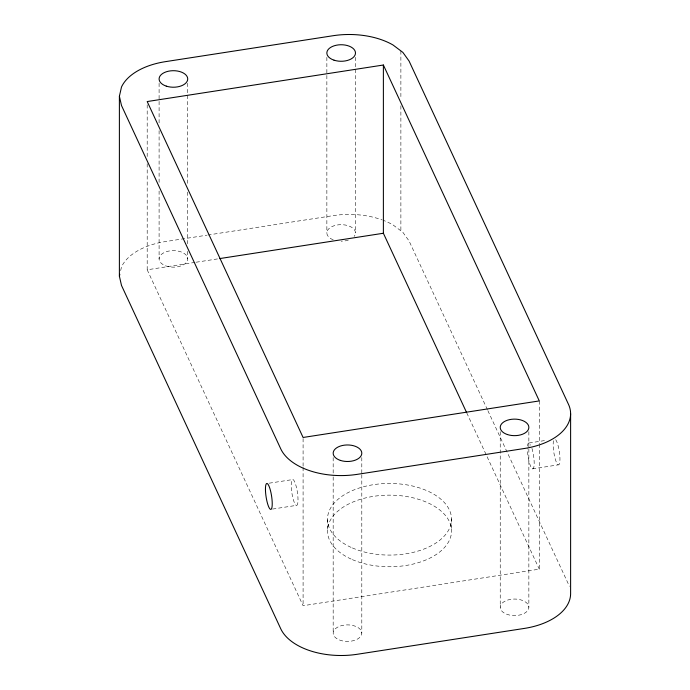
<?xml version="1.0" encoding="UTF-8"?>
<svg xmlns="http://www.w3.org/2000/svg" width="690" height="690" viewBox="0 0 690 690"><rect width="100%" height="100%" fill="white"/><g stroke="black" fill="none" stroke-linecap="round" stroke-linejoin="round"><path stroke-width="0.52" stroke-dasharray="3.45 2.59" d="M120.655 270.618L121.5 266.918A62.022 35.811 0 0 1 165.359 241.595L206.767 235.195M207.828 235.031L333.115 215.642A62.022 35.811 0 0 1 382.148 219.912M147.194 163.703L147.194 269.79L195.072 262.39M196.133 262.217L218.471 258.767M269.204 483.19L292.914 479.524M529.092 442.989L546.618 440.272M272.593 509.065L296.312 505.399A13.119 2.769 81.2 0 0 296.312 486.838A13.119 2.769 81.2 0 0 291.214 485.139A13.119 2.769 81.2 0 0 296.312 505.399M532.49 468.864L558.262 464.87M147.194 269.79L303.091 605.708L539.295 569.164L539.295 444.86M487.425 409.688L409.075 240.965L402.882 232.332L393.024 224.914A62.022 35.811 0 0 0 383.123 220.274M487.873 410.662L568.482 584.258A62.471 36.07 0 0 1 569.319 586.284M466.776 412.93L539.295 569.164M539.295 400.925L539.295 443.791M528.859 431.699L528.859 447.853M528.859 448.931L528.859 607.312A14.309 8.263 0 0 1 507.392 614.471A14.309 8.263 0 0 1 507.392 600.153A14.309 8.263 0 0 1 528.859 607.312M500.233 431.699L500.233 607.312M451.527 518.811L451.527 530.498M400.881 50.905L400.881 98.308M400.881 105.855L400.881 230.831M361.802 457.539L361.802 473.702M361.802 474.772L361.802 633.153A14.309 8.263 0 0 1 340.334 640.311A14.309 8.263 0 0 1 340.334 625.994A14.309 8.263 0 0 1 361.802 633.153M355.488 57.322L355.488 232.935M333.175 457.539L333.175 475.85M333.175 476.928L333.175 633.153M327.491 519.708L327.491 531.395M326.862 57.322L326.862 232.935M303.091 438.538L303.091 466.397M303.091 467.475L303.091 605.708M187.723 83.274L187.723 184.549M187.723 192.087L187.723 243.803M187.723 251.341L187.723 258.888A14.309 8.263 0 0 1 166.256 266.047A14.309 8.263 0 0 1 166.256 251.729A14.309 8.263 0 0 1 187.723 258.888M159.097 83.274L159.097 123.13M159.097 130.677L159.097 182.393M159.097 191.009L159.097 258.888M147.194 104.768L147.194 157.277M333.218 239.81A14.309 8.263 0 0 1 328.88 228.701A14.309 8.263 0 0 1 347.872 225.63A14.309 8.263 0 0 1 354.143 236.429M348.329 240.094A14.309 8.263 0 0 1 341.171 241.198M555.683 439.694A13.119 2.777 81.2 0 1 559.961 459.255A13.119 2.777 81.2 0 1 555.683 460.385A13.119 2.777 81.2 0 1 553.621 440.246M531.947 448.353A13.119 2.777 81.2 0 1 534.095 465.509A13.119 2.777 81.2 0 1 530.394 465.716A13.119 2.777 81.2 0 1 527.393 448.604M527.505 446.085A13.119 2.777 81.2 0 1 530.791 445.214M352.366 559.625A62.022 35.811 0 0 0 451.096 535.181A62.022 35.811 0 0 0 365.053 498.042A62.022 35.811 0 0 0 352.366 559.625M352.366 547.946A62.022 35.811 0 0 0 451.096 523.494A62.022 35.811 0 0 0 365.053 486.355A62.022 35.811 0 0 0 352.366 547.946"/><path stroke-width="1.03" d="M119.387 96.264L121.5 86.992A62.022 35.811 0 0 1 165.359 61.669L333.115 35.716A62.022 35.811 0 0 1 393.024 44.988L402.882 52.406L409.075 61.039L568.482 404.331A62.471 36.07 0 0 1 524.314 448.5L357.256 474.349A62.471 36.07 0 0 1 280.744 448.845L121.5 105.527L119.387 96.264L119.387 276.19L121.5 285.453L280.744 628.771A62.471 36.07 0 0 0 357.256 654.275L524.314 628.426A62.471 36.07 0 0 0 570.613 593.59L570.613 413.664M119.387 276.19L119.81 274.31M383.381 65.015L147.194 101.551L303.091 437.469L539.295 400.925L383.381 65.015L383.381 233.255L466.319 411.947M219.541 258.603L383.381 233.255M334.012 60.168A14.309 8.263 0 0 0 355.488 53.009A14.309 8.263 0 0 0 334.012 45.85A14.309 8.263 0 0 0 334.012 60.168M340.334 460.385A14.309 8.263 0 0 0 361.802 453.227A14.309 8.263 0 0 0 340.334 446.068A14.309 8.263 0 0 0 340.334 460.385M166.256 86.121A14.309 8.263 0 0 0 187.723 78.962A14.309 8.263 0 0 0 166.256 71.803A14.309 8.263 0 0 0 166.256 86.121M265.443 489.132A13.119 2.769 81.2 0 0 270.532 509.384A13.119 2.769 81.2 0 0 270.532 490.823A13.119 2.769 81.2 0 0 265.443 489.132M507.392 434.545A14.309 8.263 0 0 0 528.859 427.386A14.309 8.263 0 0 0 507.392 420.227A14.309 8.263 0 0 0 507.392 434.545"/></g></svg>
